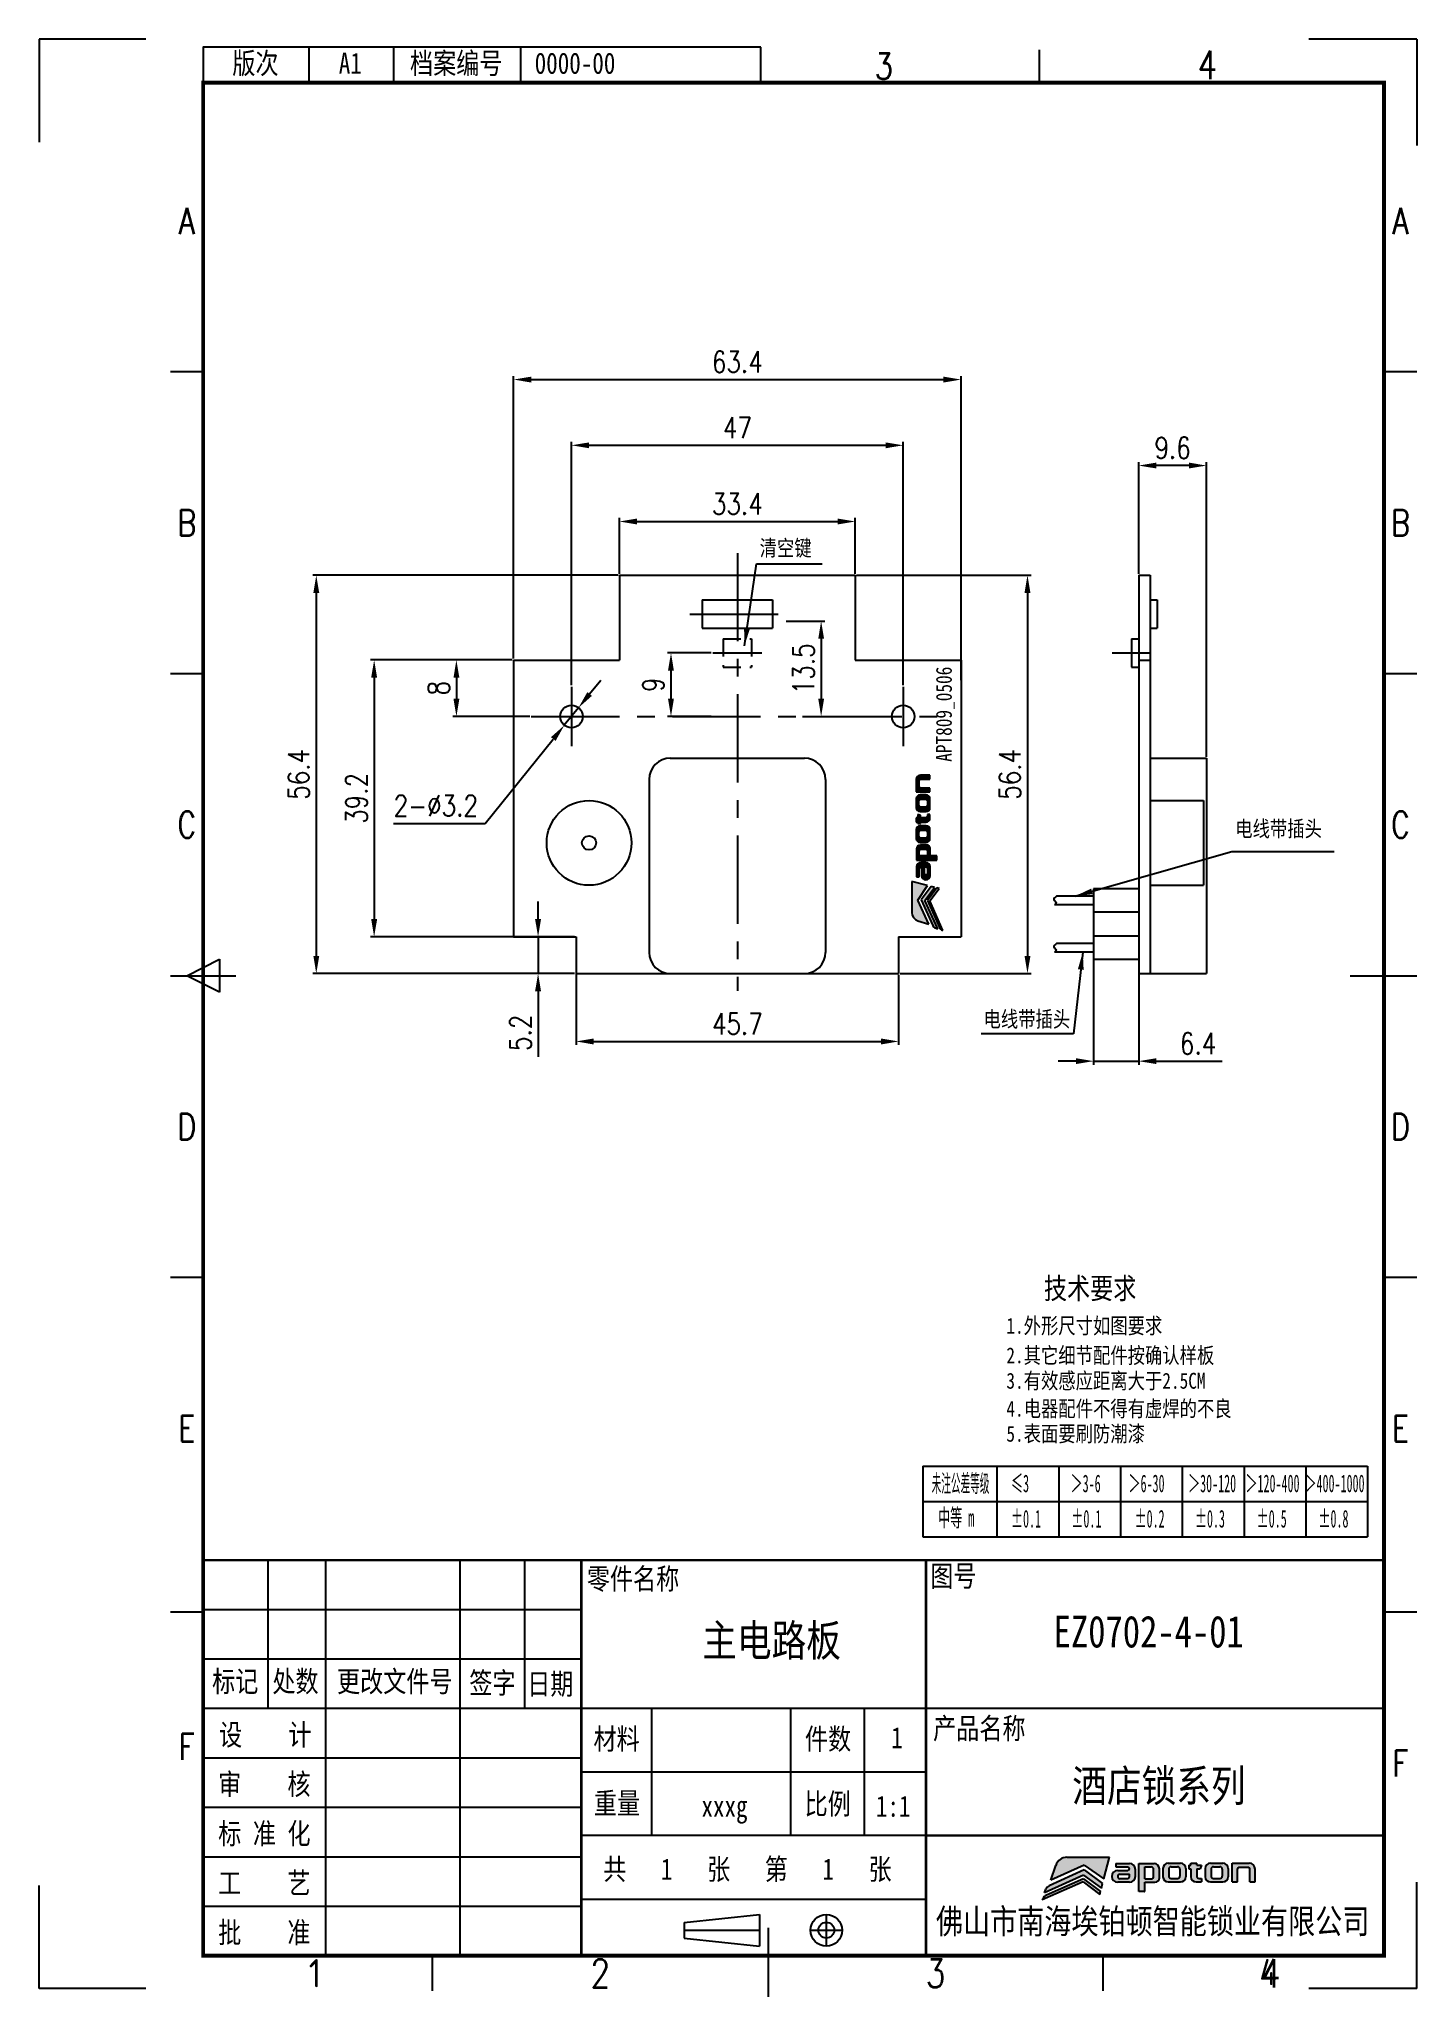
# Model space of a CAD drawing. Header units: millimetres. Extents: x 237 to 432, y 8 to 285.
import ezdxf
from ezdxf.enums import TextEntityAlignment as Align

# ---------------------------------------------------------------- set-up
doc = ezdxf.new("R2010")
doc.units = ezdxf.units.MM
doc.header["$LTSCALE"] = 5
doc.linetypes.add('CENTERX2', pattern=[4, 2.5, -0.5, 0.5, -0.5])
doc.linetypes.add('HIDDENX2', pattern=[0.75, 0.5, -0.25])
for name, color, linetype in [('01', 7, 'Continuous'), ('03', 2, 'Continuous'), ('04', 7, 'Continuous'), ('04TK', 7, 'Continuous'), ('05', 4, 'Continuous'), ('05DT', 4, 'Continuous'), ('08', 1, 'CENTERX2'), ('09', 3, 'HIDDENX2'), ('10', 7, 'Continuous')]:
    doc.layers.add(name, color=color, linetype=linetype)
doc.layers.add('02', color=5, linetype='Continuous', plot=False)
doc.styles.add('ISO', font='isocp.shx', dxfattribs={"bigfont": 'bigfont.shx'})
doc.styles.get("Standard").update_dxf_attribs({"font": 'txt.shx', "width": 0.8})
doc.styles.add('工程', font='SIMFANG.TTF', dxfattribs={"width": 0.8})
doc.dimstyles.new('AA411L', dxfattribs={"dimtxt": 3, "dimasz": 2.5, "dimexe": 0.5, "dimexo": 0.2, "dimgap": 1, "dimtad": 1, "dimzin": 9, "dimdsep": 46, "dimtxsty": 'Standard', "dimcen": 0, "dimclrd": 256, "dimclre": 256, "dimclrt": 2, "dimadec": 1, "dimazin": 2, "dimtm": 1e-09, "dimtfac": 0.67, "dimtmove": 0, "dimatfit": 3, "dimfxl": 0, "dimtolj": 1, "dimlwd": -1, "dimlwe": -1, "dimarcsym": 0})
doc.dimstyles.new('AA411L$3', dxfattribs={"dimtxt": 3, "dimasz": 2.5, "dimexe": 0.5, "dimexo": 0.2, "dimgap": 1, "dimtad": 1, "dimtoh": 1, "dimzin": 9, "dimdsep": 46, "dimtxsty": 'Standard', "dimcen": 0, "dimclrd": 256, "dimclre": 256, "dimclrt": 2, "dimadec": 1, "dimazin": 2, "dimtm": 1e-09, "dimtfac": 0.67, "dimtmove": 0, "dimatfit": 3, "dimfxl": 0, "dimtolj": 1, "dimlwd": -1, "dimlwe": -1, "dimarcsym": 0})
doc.dimstyles.new('AA411L$7', dxfattribs={"dimtxt": 3, "dimasz": 2.5, "dimexe": 0.5, "dimexo": 0.2, "dimgap": 1, "dimtad": 1, "dimzin": 9, "dimdsep": 46, "dimtxsty": 'Standard', "dimcen": 0, "dimclrd": 256, "dimclre": 256, "dimclrt": 2, "dimadec": 1, "dimazin": 2, "dimtm": 1e-09, "dimtfac": 0.67, "dimtmove": 0, "dimatfit": 3, "dimfxl": 0, "dimtolj": 1, "dimlwd": -1, "dimlwe": -1, "dimarcsym": 0})

# ---------------------------------------------------------------- blocks, each defined once
blk = doc.blocks.new('未注公差H-中等m')
at = {"color": 4}
for p, q in [((-260.76, -94.29), (-260.76, -104.29)), ((-250.26, -94.29), (-250.26, -104.29)), ((-241.51, -94.29), (-241.51, -104.29)), ((-232.76, -94.29), (-232.76, -104.29)), ((-224.01, -94.29), (-224.01, -104.29)), ((-215.26, -94.29), (-215.26, -104.29)), ((-206.51, -94.29), (-206.51, -104.29)), ((-197.76, -94.29), (-197.76, -104.29))]:
    blk.add_line(p, q, dxfattribs=at)
for points in [[(-260.76, -94.29), (-197.76, -94.29)], [(-260.76, -99.29), (-197.76, -99.29)], [(-260.76, -104.29), (-197.76, -104.29)]]:
    blk.add_lwpolyline(points, dxfattribs=at)
at = {"color": 2, "style": '工程'}
for s, width, p in [('未注公差等级', 0.4, (-259.52, -97.96)), ('≤3', 0.5, (-248.27, -97.96)), ('＞3-6', 0.5, (-239.83, -97.96)), ('＞6-30', 0.5, (-231.63, -97.96)), ('＞30-120', 0.5, (-223.19, -97.96)), ('＞120-400', 0.5, (-215.06, -97.96)), ('＞400-1000', 0.5, (-206.7, -97.96)), ('中等 m', 0.5, (-258.6, -102.82)), ('±0.1', 0.5, (-248.27, -102.96)), ('±0.1', 0.5, (-239.72, -102.96)), ('±0.2', 0.5, (-230.77, -102.96)), ('±0.3', 0.5, (-222.22, -102.96)), ('±0.5', 0.5, (-213.47, -102.96)), ('±0.8', 0.5, (-204.72, -102.96))]:
    blk.add_text(s, height=2.5, dxfattribs=dict(at, width=width)).set_placement(p)
blk = doc.blocks.new('*D22')
at = {"layer": '05'}
for p, q in [((304.11, 197.26), (304.11, 237.27)), ((306.61, 236.77), (365.01, 236.77)), ((367.51, 194.2), (367.51, 237.27))]:
    blk.add_line(p, q, dxfattribs=at)
for points in [[(306.61, 237.18), (306.61, 236.35), (304.11, 236.77)], [(365.01, 237.18), (365.01, 236.35), (367.51, 236.77)]]:
    blk.add_solid(points, dxfattribs=at)
at = {"layer": 'Defpoints', "color": 0}
for p in [(367.51, 236.77), (304.11, 197.06), (367.51, 194)]:
    blk.add_point(p, dxfattribs=at)
at = {"layer": '05', "color": 2, "insert": (335.81, 239.27), "char_height": 3, "attachment_point": 5}
blk.add_mtext('\\A1;63.4', dxfattribs=at)
blk = doc.blocks.new('*D23')
at = {"layer": '05'}
for p, q in [((303.91, 197.06), (283.86, 197.06)), ((284.36, 194.56), (284.36, 160.36)), ((308.33, 157.86), (283.86, 157.86))]:
    blk.add_line(p, q, dxfattribs=at)
for points in [[(283.94, 194.56), (284.78, 194.56), (284.36, 197.06)], [(283.94, 160.36), (284.78, 160.36), (284.36, 157.86)]]:
    blk.add_solid(points, dxfattribs=at)
at = {"layer": 'Defpoints', "color": 0}
for p in [(304.11, 197.06), (284.36, 157.86), (308.53, 157.86)]:
    blk.add_point(p, dxfattribs=at)
at = {"layer": '05', "color": 2, "insert": (281.86, 177.46), "char_height": 3, "attachment_point": 5, "rotation": 90}
blk.add_mtext('\\A1;39.2', dxfattribs=at)
blk = doc.blocks.new('*D24')
at = {"layer": '05'}
for p, q in [((312.96, 155.06), (312.96, 142.54)), ((358.66, 152.46), (358.66, 142.54)), ((315.46, 143.04), (356.16, 143.04))]:
    blk.add_line(p, q, dxfattribs=at)
for points in [[(315.46, 143.46), (315.46, 142.62), (312.96, 143.04)], [(356.16, 143.46), (356.16, 142.62), (358.66, 143.04)]]:
    blk.add_solid(points, dxfattribs=at)
at = {"layer": 'Defpoints', "color": 0}
for p in [(312.96, 155.26), (358.66, 152.66), (358.66, 143.04)]:
    blk.add_point(p, dxfattribs=at)
at = {"layer": '05', "color": 2, "insert": (335.81, 145.54), "char_height": 3, "attachment_point": 5}
blk.add_mtext('\\A1;45.7', dxfattribs=at)
blk = doc.blocks.new('*D25')
at = {"layer": '05'}
for p, q in [((392.67, 209.26), (392.67, 225.09)), ((399.77, 224.59), (395.17, 224.59)), ((402.27, 183.36), (402.27, 225.09))]:
    blk.add_line(p, q, dxfattribs=at)
for points in [[(395.17, 225.01), (395.17, 224.18), (392.67, 224.59)], [(399.77, 225.01), (399.77, 224.18), (402.27, 224.59)]]:
    blk.add_solid(points, dxfattribs=at)
at = {"layer": 'Defpoints', "color": 0}
for p in [(392.67, 224.59), (392.67, 209.06), (402.27, 183.16)]:
    blk.add_point(p, dxfattribs=at)
at = {"layer": '05', "color": 2, "insert": (397.47, 227.09), "char_height": 3, "attachment_point": 5}
blk.add_mtext('\\A1;9.6', dxfattribs=at)
blk = doc.blocks.new('*D26')
at = {"layer": '05'}
for p, q in [((392.67, 183.16), (392.67, 139.75)), ((386.27, 162.81), (386.27, 139.75)), ((383.77, 140.25), (381.27, 140.25)), ((386.27, 140.25), (392.67, 140.25)), ((395.17, 140.25), (404.47, 140.25))]:
    blk.add_line(p, q, dxfattribs=at)
for points in [[(383.77, 140.67), (383.77, 139.84), (386.27, 140.25)], [(395.17, 140.67), (395.17, 139.84), (392.67, 140.25)]]:
    blk.add_solid(points, dxfattribs=at)
at = {"layer": 'Defpoints', "color": 0}
for p in [(392.67, 183.36), (386.27, 163.01), (386.27, 140.25)]:
    blk.add_point(p, dxfattribs=at)
at = {"layer": '05', "color": 2, "insert": (401.07, 142.75), "char_height": 3, "attachment_point": 5}
blk.add_mtext('\\A1;6.4', dxfattribs=at)
blk = doc.blocks.new('*D27')
at = {"layer": '05'}
for p, q in [((307.58, 160.36), (307.58, 162.86)), ((312.76, 157.86), (307.08, 157.86)), ((307.58, 157.86), (307.58, 152.66)), ((312.76, 152.66), (307.08, 152.66)), ((307.58, 150.16), (307.58, 140.86))]:
    blk.add_line(p, q, dxfattribs=at)
for points in [[(307.16, 160.36), (308, 160.36), (307.58, 157.86)], [(307.16, 150.16), (308, 150.16), (307.58, 152.66)]]:
    blk.add_solid(points, dxfattribs=at)
at = {"layer": 'Defpoints', "color": 0}
for p in [(312.96, 157.86), (307.58, 152.66), (312.96, 152.66)]:
    blk.add_point(p, dxfattribs=at)
at = {"layer": '05', "color": 2, "insert": (305.08, 144.26), "char_height": 3, "attachment_point": 5, "rotation": 90}
blk.add_mtext('\\A1;5.2', dxfattribs=at)
blk = doc.blocks.new('*D28')
at = {"layer": '05'}
for p, q in [((319.11, 209.26), (319.11, 217.17)), ((321.61, 216.67), (350.01, 216.67)), ((352.51, 209.26), (352.51, 217.17))]:
    blk.add_line(p, q, dxfattribs=at)
for points in [[(321.61, 217.09), (321.61, 216.25), (319.11, 216.67)], [(350.01, 217.09), (350.01, 216.25), (352.51, 216.67)]]:
    blk.add_solid(points, dxfattribs=at)
at = {"layer": 'Defpoints', "color": 0}
for p in [(352.51, 216.67), (319.11, 209.06), (352.51, 209.06)]:
    blk.add_point(p, dxfattribs=at)
at = {"layer": '05', "color": 2, "insert": (335.81, 219.17), "char_height": 3, "attachment_point": 5}
blk.add_mtext('\\A1;33.4', dxfattribs=at)
blk = doc.blocks.new('*D29')
at = {"layer": '05'}
for p, q in [((312.31, 193.48), (312.31, 227.96)), ((314.81, 227.46), (356.81, 227.46)), ((359.31, 193.48), (359.31, 227.96))]:
    blk.add_line(p, q, dxfattribs=at)
for points in [[(314.81, 227.87), (314.81, 227.04), (312.31, 227.46)], [(356.81, 227.87), (356.81, 227.04), (359.31, 227.46)]]:
    blk.add_solid(points, dxfattribs=at)
at = {"layer": 'Defpoints', "color": 0}
for p in [(359.31, 227.46), (312.31, 193.28), (359.31, 193.28)]:
    blk.add_point(p, dxfattribs=at)
at = {"layer": '05', "color": 2, "insert": (335.81, 229.96), "char_height": 3, "attachment_point": 5}
blk.add_mtext('\\A1;47', dxfattribs=at)
blk = doc.blocks.new('*D30')
at = {"layer": '05'}
for p, q in [((342.73, 202.56), (348.18, 202.56)), ((347.68, 200.06), (347.68, 191.56)), ((345.04, 189.06), (348.18, 189.06))]:
    blk.add_line(p, q, dxfattribs=at)
for points in [[(347.27, 200.06), (348.1, 200.06), (347.68, 202.56)], [(347.27, 191.56), (348.1, 191.56), (347.68, 189.06)]]:
    blk.add_solid(points, dxfattribs=at)
at = {"layer": 'Defpoints', "color": 0}
for p in [(342.53, 202.56), (344.84, 189.06), (347.68, 189.06)]:
    blk.add_point(p, dxfattribs=at)
at = {"layer": '05', "color": 2, "insert": (345.18, 195.81), "char_height": 3, "attachment_point": 5, "rotation": 90}
blk.add_mtext('\\A1;13.5', dxfattribs=at)
blk = doc.blocks.new('*D31')
at = {"layer": '05'}
for p, q in [((314.88, 192.25), (316.45, 194.19)), ((313.31, 190.3), (311.3, 187.81)), ((300.1, 173.92), (309.73, 185.86)), ((287.1, 173.92), (300.1, 173.92))]:
    blk.add_line(p, q, dxfattribs=at)
for points in [[(314.56, 192.51), (315.21, 191.98), (313.31, 190.3)], [(309.41, 186.13), (310.06, 185.6), (311.3, 187.81)]]:
    blk.add_solid(points, dxfattribs=at)
at = {"layer": 'Defpoints', "color": 0}
for p in [(313.31, 190.3), (311.3, 187.81)]:
    blk.add_point(p, dxfattribs=at)
at = {"layer": '05', "color": 2, "insert": (293.1, 176.42), "char_height": 3, "attachment_point": 5}
blk.add_mtext('\\A1;2-%%C3.2', dxfattribs=at)
blk = doc.blocks.new('*D32')
at = {"layer": '05'}
for p, q in [((303.91, 197.06), (295.51, 197.06)), ((296.01, 194.56), (296.01, 191.56)), ((306.41, 189.06), (295.51, 189.06))]:
    blk.add_line(p, q, dxfattribs=at)
for points in [[(295.6, 194.56), (296.43, 194.56), (296.01, 197.06)], [(295.6, 191.56), (296.43, 191.56), (296.01, 189.06)]]:
    blk.add_solid(points, dxfattribs=at)
at = {"layer": 'Defpoints', "color": 0}
for p in [(304.11, 197.06), (296.01, 189.06), (306.61, 189.06)]:
    blk.add_point(p, dxfattribs=at)
at = {"layer": '05', "color": 2, "insert": (293.51, 193.06), "char_height": 3, "attachment_point": 5, "rotation": 90}
blk.add_mtext('\\A1;8', dxfattribs=at)
blk = doc.blocks.new('*D33')
at = {"layer": '05'}
for p, q in [((332.12, 198.06), (325.91, 198.06)), ((326.41, 195.56), (326.41, 191.56)), ((332.12, 189.06), (325.91, 189.06))]:
    blk.add_line(p, q, dxfattribs=at)
for points in [[(325.99, 195.56), (326.82, 195.56), (326.41, 198.06)], [(325.99, 191.56), (326.82, 191.56), (326.41, 189.06)]]:
    blk.add_solid(points, dxfattribs=at)
at = {"layer": 'Defpoints', "color": 0}
for p in [(332.32, 198.06), (326.41, 189.06), (332.32, 189.06)]:
    blk.add_point(p, dxfattribs=at)
at = {"layer": '05', "color": 2, "insert": (323.91, 193.56), "char_height": 3, "attachment_point": 5, "rotation": 90}
blk.add_mtext('\\A1;9', dxfattribs=at)
blk = doc.blocks.new('*D34')
at = {"layer": '05'}
for p, q in [((352.71, 209.06), (377.41, 209.06)), ((376.91, 206.56), (376.91, 155.16)), ((358.86, 152.66), (377.41, 152.66))]:
    blk.add_line(p, q, dxfattribs=at)
for points in [[(376.49, 206.56), (377.33, 206.56), (376.91, 209.06)], [(376.49, 155.16), (377.33, 155.16), (376.91, 152.66)]]:
    blk.add_solid(points, dxfattribs=at)
at = {"layer": 'Defpoints', "color": 0}
for p in [(352.51, 209.06), (358.66, 152.66), (376.91, 152.66)]:
    blk.add_point(p, dxfattribs=at)
at = {"layer": '05', "color": 2, "insert": (374.41, 180.86), "char_height": 3, "attachment_point": 5, "rotation": 90}
blk.add_mtext('\\A1;56.4', dxfattribs=at)
blk = doc.blocks.new('*D35')
at = {"layer": '05'}
for p, q in [((318.91, 209.06), (275.66, 209.06)), ((276.16, 206.56), (276.16, 155.16)), ((312.56, 152.66), (275.66, 152.66))]:
    blk.add_line(p, q, dxfattribs=at)
for points in [[(275.75, 206.56), (276.58, 206.56), (276.16, 209.06)], [(275.75, 155.16), (276.58, 155.16), (276.16, 152.66)]]:
    blk.add_solid(points, dxfattribs=at)
at = {"layer": 'Defpoints', "color": 0}
for p in [(319.11, 209.06), (276.16, 152.66), (312.76, 152.66)]:
    blk.add_point(p, dxfattribs=at)
at = {"layer": '05', "color": 2, "insert": (273.66, 180.86), "char_height": 3, "attachment_point": 5, "rotation": 90}
blk.add_mtext('\\A1;56.4', dxfattribs=at)

msp = doc.modelspace()

# ---------------------------------------------------------------- hatches: boundary and pattern name
at = {"layer": '03'}
h = msp.add_hatch(color=256, dxfattribs=at)
h.paths.add_polyline_path([(388.54, 27.529), (382.504, 27.529, 0.3258103), (380.921, 26.375), (380.239, 24.255), (384.93, 26.386), (387.744, 24.486)])
h.paths.add_polyline_path([(384.941, 25.716), (379.964, 23.455, 0.198715), (379.53, 22.991), (379.34, 22.487), (384.866, 24.997), (387.379, 23.145), (387.535, 23.805)])
h.paths.add_polyline_path([(384.856, 24.477), (379.604, 22.172, 0.1884638), (379.069, 21.637), (379.009, 21.501), (384.793, 24.038), (387.17, 22.263), (387.268, 22.676)])
h.paths.add_polyline_path([(392.189, 25.808, 0.4142136), (391.357, 26.64), (389.437, 26.64), (389.437, 26.141), (391.108, 26.141, -1), (391.108, 25.642), (389.694, 25.642, 1), (389.694, 23.979), (391.357, 23.979, 0.4142136), (392.189, 24.81)])
h.paths.add_polyline_path([(391.357, 25.102), (391.357, 24.727, -0.4142136), (391.108, 24.478), (390.006, 24.478, -1), (390.006, 25.102)], flags=16)
h.paths.add_polyline_path([(395.598, 25.891, 0.4142136), (394.85, 26.64), (392.688, 26.64), (392.688, 22.69), (393.485, 22.69), (393.519, 22.69), (393.519, 23.979), (394.974, 23.979, 0.4142136), (395.598, 24.603)])
h.paths.add_polyline_path([(393.519, 26.141), (394.434, 26.141, -0.4142136), (394.767, 25.808), (394.767, 24.686, -0.4142136), (394.559, 24.478), (393.519, 24.478)], flags=16)
h.paths.add_polyline_path([(399.34, 24.769), (399.34, 25.933, 0.4142136), (398.592, 26.681), (396.845, 26.681, 0.4142136), (396.097, 25.933), (396.097, 24.769, 0.4142136), (396.845, 24.021), (398.592, 24.021, 0.4142136)])
h.paths.add_polyline_path([(396.929, 24.852), (396.929, 25.85, -0.4142136), (397.261, 26.182), (398.176, 26.182, -0.4142136), (398.508, 25.85), (398.508, 24.852, -0.4142136), (398.176, 24.519), (397.261, 24.519, -0.4142136)], flags=16)
h.paths.add_polyline_path([(400.878, 25.891), (401.377, 25.891), (401.543, 26.39), (400.878, 26.39), (400.878, 26.681), (400.047, 26.681), (400.047, 26.39), (399.756, 26.39), (399.756, 25.891), (400.047, 25.891), (400.047, 24.769, 0.4142136), (400.795, 24.021), (401.543, 24.021), (401.543, 24.519), (401.211, 24.519, -0.4142136), (400.878, 24.852)])
h.paths.add_polyline_path([(405.327, 25.933, 0.4142136), (404.579, 26.681), (402.832, 26.681, 0.4142136), (402.084, 25.933), (402.084, 24.769, 0.4142136), (402.832, 24.021), (404.579, 24.021, 0.4142136), (405.327, 24.769)])
h.paths.add_polyline_path([(402.915, 25.85, -0.4142136), (403.248, 26.182), (404.163, 26.182, -0.4142136), (404.495, 25.85), (404.495, 24.852, -0.4142136), (404.163, 24.519), (403.248, 24.519, -0.4142136), (402.915, 24.852)], flags=16)
h.paths.add_polyline_path([(406.865, 26.099), (408.196, 26.099, -0.4142136), (408.404, 25.891), (408.404, 24.021), (409.152, 24.021), (409.152, 25.85, 0.4142136), (408.32, 26.681), (405.909, 26.681), (405.909, 24.021), (406.657, 24.021), (406.657, 25.891, -0.4142136)])
at = {"layer": '05'}
h = msp.add_hatch(color=256, dxfattribs=at)
h.paths.add_polyline_path([(361.155, 180.141), (361.155, 178.381), (362.736, 178.381), (362.736, 178.927), (361.732, 178.927, -0.4142136), (361.58, 179.079), (361.58, 180.05, -0.4142136), (361.732, 180.202), (362.736, 180.202), (362.736, 180.748), (361.762, 180.748, 0.4142136)])
h.paths.add_polyline_path([(362.736, 178.927), (362.736, 178.381), (363.097, 178.381), (363.097, 178.927)])
h.paths.add_polyline_path([(362.736, 180.748), (362.736, 180.202), (363.097, 180.202), (363.097, 180.748)])
h = msp.add_hatch(color=256, dxfattribs=at)
h.paths.add_polyline_path([(361.701, 177.956, 0.4142136), (361.155, 177.41), (361.155, 176.136, 0.4141444), (361.701, 175.589), (362.551, 175.589, 0.4140752), (363.097, 176.135), (363.097, 177.41, 0.4141444), (362.551, 177.956)])
h.paths.add_polyline_path([(361.762, 177.349), (362.49, 177.349, -0.4142136), (362.733, 177.107), (362.733, 176.439, -0.4142136), (362.49, 176.196), (361.762, 176.196, -0.4142136), (361.519, 176.439), (361.519, 177.107, -0.4142136)], flags=16)
h = msp.add_hatch(color=256, dxfattribs=at)
h.paths.add_polyline_path([(361.367, 175.195), (361.367, 174.709), (361.155, 174.709), (361.155, 174.102), (361.367, 174.102), (361.367, 173.89), (361.732, 173.89), (361.732, 174.102), (362.551, 174.102, 0.086716), (362.736, 174.135), (362.736, 175.195), (362.733, 175.195), (362.733, 174.952, -0.4142136), (362.49, 174.709), (361.732, 174.709), (361.732, 175.074)])
h.paths.add_polyline_path([(362.736, 175.195), (362.736, 174.135, 0.3160771), (363.097, 174.649), (363.097, 175.195)])
h = msp.add_hatch(color=256, dxfattribs=at)
h.paths.add_polyline_path([(361.155, 173.04), (361.155, 171.766, 0.4141444), (361.701, 171.22), (362.551, 171.22, 0.0866565), (362.736, 171.252), (362.736, 173.554, 0.0866565), (362.551, 173.587), (361.701, 173.587, 0.4141444)])
h.paths.add_polyline_path([(361.762, 172.98), (362.49, 172.98, -0.4142136), (362.733, 172.737), (362.733, 172.069, -0.4142136), (362.49, 171.827), (361.762, 171.827, -0.4142136), (361.519, 172.069), (361.519, 172.737, -0.4142136)], flags=16)
h.paths.add_polyline_path([(363.097, 173.041, 0.3160771), (362.736, 173.554), (362.736, 171.252, 0.3160771), (363.097, 171.766)])
h = msp.add_hatch(color=256, dxfattribs=at)
h.paths.add_polyline_path([(361.549, 169.338), (361.549, 169.748), (361.185, 169.748), (361.185, 168.731), (362.736, 168.731), (362.736, 169.338)])
h.paths.add_polyline_path([(362.612, 170.249, -0.2455036), (362.736, 170.184), (362.736, 170.85, 0.0344717), (362.672, 170.856), (361.731, 170.856, 0.4140752), (361.185, 170.31), (361.185, 169.748), (361.549, 169.748), (361.549, 170.006, -0.4142136), (361.792, 170.249)])
h.paths.add_polyline_path([(363.127, 170.4, 0.3618078), (362.736, 170.85), (362.736, 169.748), (363.127, 169.748)])
h.paths.add_polyline_path([(362.763, 169.748), (362.763, 169.338), (362.736, 169.338), (362.736, 168.731), (364.068, 168.731), (364.068, 169.338), (363.127, 169.338), (363.127, 169.748)])
h = msp.add_hatch(color=256, dxfattribs=at)
h.paths.add_polyline_path([(361.914, 167.578), (361.914, 166.547, 0.9999978), (363.127, 166.547), (363.127, 167.76, 0.3957409), (362.521, 168.367), (361.792, 168.367, 0.4142136), (361.185, 167.76), (361.185, 166.359), (361.549, 166.359), (361.549, 167.578, -1.0002045)])
h.paths.add_polyline_path([(362.308, 167.76), (362.581, 167.76, -0.4142136), (362.763, 167.578), (362.763, 166.774, -0.9999965), (362.308, 166.774)], flags=16)
h = msp.add_hatch(color=256, dxfattribs=at)
h.paths.add_polyline_path([(362.757, 165.123), (360.536, 165.704), (360.536, 161.299, 0.3257676), (361.378, 160.143), (362.926, 159.646), (361.371, 163.069)])
h.paths.add_polyline_path([(361.859, 163.077), (363.51, 159.445, 0.198715), (363.848, 159.128), (364.216, 158.989), (362.384, 163.022), (363.736, 164.857), (363.255, 164.97)])
h.paths.add_polyline_path([(364.446, 159.182), (362.764, 163.015), (364.079, 164.776), (364.38, 164.704), (363.084, 162.969), (364.936, 158.748), (364.837, 158.792, -0.1884638)])

# ---------------------------------------------------------------- linework, layer by layer
for p, q in [((328.29, 18.301), (338.964, 19.421)), ((338.964, 19.421), (338.964, 14.941)), ((328.29, 18.301), (328.29, 16.061)), ((328.29, 16.061), (338.964, 14.941))]:
    msp.add_line(p, q)
for centre, radius in [((348.415, 17.171), 2.24), ((348.415, 17.189), 1.11)]:
    msp.add_circle(centre, radius)
at = {"layer": '01'}
for p, q in [((330.808, 205.556), (330.808, 201.556)), ((330.808, 205.556), (340.808, 205.556)), ((340.808, 205.556), (340.808, 201.556)), ((330.808, 201.556), (340.808, 201.556))]:
    msp.add_line(p, q, dxfattribs=at)
at = {"layer": '02'}
for points in [[(252.034, 284.973), (236.902, 284.973)], [(236.902, 284.973), (236.902, 270.388)], [(432.069, 284.973), (416.787, 284.973)], [(432.069, 284.973), (431.191, 284.973)], [(432.069, 284.973), (432.069, 269.924)], [(236.902, 8.951), (236.902, 23.536)], [(432.069, 8.951), (432.069, 24)], [(252.034, 8.951), (236.902, 8.951)], [(432.069, 8.951), (416.787, 8.951)], [(432.069, 8.951), (431.191, 8.951)]]:
    msp.add_lwpolyline(points, dxfattribs=at)
at = {"layer": '03'}
for p, q in [((384.866, 24.997), (379.34, 22.487)), ((384.941, 25.716), (379.964, 23.455)), ((384.93, 26.386), (380.239, 24.255)), ((380.239, 24.255), (380.921, 26.375)), ((382.504, 27.529), (388.54, 27.529)), ((384.866, 24.997), (387.379, 23.145)), ((384.93, 26.386), (387.744, 24.486)), ((384.941, 25.716), (387.535, 23.805)), ((387.744, 24.486), (388.54, 27.529)), ((389.437, 26.64), (389.437, 26.141)), ((389.437, 26.64), (391.336, 26.64)), ((389.437, 26.64), (391.357, 26.64)), ((389.437, 26.141), (391.108, 26.141)), ((389.694, 25.642), (391.108, 25.642)), ((390.006, 25.102), (391.357, 25.102)), ((391.357, 24.727), (391.357, 25.102)), ((392.189, 24.81), (392.189, 25.808)), ((392.688, 22.69), (392.688, 26.64)), ((392.688, 26.64), (394.85, 26.64)), ((393.519, 24.478), (393.519, 26.141)), ((393.519, 26.141), (394.434, 26.141)), ((394.767, 24.686), (394.767, 25.808)), ((395.598, 24.561), (395.598, 25.891)), ((396.097, 25.933), (396.097, 24.769)), ((396.845, 26.681), (398.592, 26.681)), ((396.929, 25.85), (396.929, 24.852)), ((397.261, 26.182), (398.176, 26.182)), ((398.508, 25.85), (398.508, 24.852)), ((399.34, 25.933), (399.34, 24.769)), ((399.756, 26.39), (399.756, 25.891)), ((399.756, 26.39), (400.047, 26.39)), ((399.756, 25.891), (400.047, 25.891)), ((400.047, 26.681), (400.878, 26.681)), ((400.047, 26.39), (400.047, 26.681)), ((400.047, 25.891), (400.047, 24.769)), ((400.878, 26.39), (400.878, 26.681)), ((400.878, 26.39), (401.543, 26.39)), ((400.878, 25.891), (401.377, 25.891)), ((400.878, 25.891), (400.878, 24.852)), ((401.543, 26.39), (401.377, 25.891)), ((402.084, 25.933), (402.084, 24.769)), ((402.832, 26.681), (404.579, 26.681)), ((402.915, 25.85), (402.915, 24.852)), ((403.248, 26.182), (404.163, 26.182)), ((404.495, 25.85), (404.495, 24.852)), ((405.327, 25.933), (405.327, 24.769)), ((405.909, 24.021), (405.909, 26.681)), ((405.909, 26.681), (408.32, 26.681)), ((406.657, 24.021), (406.657, 25.891)), ((406.865, 26.099), (408.196, 26.099)), ((408.404, 24.021), (408.404, 25.891)), ((409.152, 24.021), (409.152, 25.85)), ((384.793, 24.038), (379.009, 21.501)), ((379.34, 22.487), (379.53, 22.991)), ((384.856, 24.477), (379.604, 22.172)), ((384.793, 24.038), (387.17, 22.263)), ((384.856, 24.477), (387.254, 22.686)), ((387.17, 22.263), (387.274, 22.704)), ((387.379, 23.145), (387.535, 23.805)), ((391.357, 23.979), (389.694, 23.979)), ((391.108, 24.478), (390.006, 24.478)), ((393.485, 22.69), (392.688, 22.69)), ((393.485, 22.69), (393.519, 22.69)), ((393.519, 24.478), (394.559, 24.478)), ((393.519, 22.69), (393.519, 23.979)), ((393.519, 23.979), (394.974, 23.979)), ((396.845, 24.021), (398.592, 24.021)), ((397.261, 24.519), (398.176, 24.519)), ((400.795, 24.021), (401.543, 24.021)), ((401.211, 24.519), (401.543, 24.519)), ((401.543, 24.519), (401.543, 24.021)), ((402.832, 24.021), (404.579, 24.021)), ((403.248, 24.519), (404.163, 24.519)), ((405.909, 24.021), (406.657, 24.021)), ((408.404, 24.021), (409.152, 24.021)), ((379.009, 21.501), (379.069, 21.637))]:
    msp.add_line(p, q, dxfattribs=at)
for centre, radius, start, end in [((382.504, 25.866), 1.663, 90, 162.18456), ((389.694, 24.81), 0.832, 90, 270), ((390.006, 24.79), 0.312, 90, 270), ((391.108, 25.891), 0.249, 270, 90), ((391.357, 25.808), 0.832, 0, 90), ((394.434, 25.808), 0.333, 0, 90), ((394.85, 25.891), 0.748, 0, 90), ((396.845, 25.933), 0.748, 90, 180), ((397.261, 25.85), 0.333, 90, 180), ((398.176, 25.85), 0.333, 0, 90), ((398.592, 25.933), 0.748, 0, 90), ((402.832, 25.933), 0.748, 90, 180), ((403.248, 25.85), 0.333, 90, 180), ((404.163, 25.85), 0.333, 0, 90), ((404.579, 25.933), 0.748, 0, 90), ((406.865, 25.891), 0.208, 90, 180), ((408.196, 25.891), 0.208, 0, 90), ((408.32, 25.85), 0.832, 0, 90), ((380.308, 22.698), 0.832, 114.43277, 159.38927), ((391.108, 24.727), 0.249, 270, 0), ((391.357, 24.81), 0.832, 270, 0), ((394.559, 24.686), 0.208, 270, 0), ((394.974, 24.603), 0.624, 270, 0), ((396.845, 24.769), 0.748, 180, 270), ((397.261, 24.852), 0.333, 180, 270), ((398.176, 24.852), 0.333, 270, 360), ((398.592, 24.769), 0.748, 270, 0), ((400.795, 24.769), 0.748, 180, 270), ((401.211, 24.852), 0.333, 180, 270), ((402.832, 24.769), 0.748, 180, 270), ((403.248, 24.852), 0.333, 180, 270), ((404.163, 24.852), 0.333, 270, 360), ((404.579, 24.769), 0.748, 270, 0), ((380.021, 21.221), 1.039, 113.68855, 156.38053)]:
    msp.add_arc(centre, radius, start, end, dxfattribs=at)
for points in [[(381.016, 163.606), (380.628, 163.139), (380.962, 162.644), (380.743, 162.406)], [(381.016, 156.906), (380.628, 156.439), (380.962, 155.944), (380.743, 155.706)]]:
    msp.add_spline(points, degree=3, dxfattribs=at)
at = {"layer": '04', "const_width": 0.558}
msp.add_lwpolyline([(260.136, 13.597), (427.422, 13.597), (427.422, 278.826), (260.136, 278.826)], close=True, dxfattribs=at)
at = {"layer": '04TK'}
for points, const_width in [([(260.336, 69.597), (427.422, 69.597)], 0.3), ([(313.699, 13.597), (313.699, 69.597)], 0.4), ([(362.53, 13.597), (362.53, 69.597)], 0.4), ([(260.136, 48.597), (427.422, 48.597)], 0.3), ([(362.53, 30.597), (427.422, 30.597)], 0.3)]:
    msp.add_lwpolyline(points, dxfattribs=dict(at, const_width=const_width))
at = {"layer": '04TK', "color": 1}
for points in [[(348.415, 19.411), (348.415, 14.931)], [(328.29, 17.199), (338.964, 17.199)], [(346.175, 17.189), (350.655, 17.189)]]:
    msp.add_lwpolyline(points, dxfattribs=at)
at = {"layer": '05', "color": 7, "linetype": 'Continuous'}
for p, q in [((361.732, 180.202), (363.097, 180.202)), ((361.732, 180.202), (363.097, 180.202)), ((363.097, 180.748), (361.762, 180.748)), ((363.097, 180.748), (361.762, 180.748)), ((363.097, 180.202), (363.097, 180.748)), ((363.097, 180.202), (363.097, 180.748)), ((361.155, 180.141), (361.155, 178.381)), ((361.155, 180.141), (361.155, 178.381)), ((361.155, 178.381), (363.097, 178.381)), ((361.155, 178.381), (363.097, 178.381)), ((361.58, 179.079), (361.58, 180.05)), ((361.58, 179.079), (361.58, 180.05)), ((362.551, 177.956), (361.701, 177.956)), ((362.551, 177.956), (361.701, 177.956)), ((363.097, 178.927), (361.732, 178.927)), ((363.097, 178.927), (361.732, 178.927)), ((363.097, 178.381), (363.097, 178.927)), ((363.097, 178.381), (363.097, 178.927)), ((361.155, 177.41), (361.155, 176.136)), ((361.155, 177.41), (361.155, 176.136)), ((361.155, 174.709), (361.155, 174.102)), ((361.367, 174.709), (361.155, 174.709)), ((361.155, 174.709), (361.155, 174.102)), ((361.367, 174.709), (361.155, 174.709)), ((361.367, 175.195), (361.367, 174.709)), ((361.732, 175.074), (361.367, 175.195)), ((361.367, 175.195), (361.367, 174.709)), ((361.732, 175.074), (361.367, 175.195)), ((361.519, 176.439), (361.519, 177.107)), ((361.519, 176.439), (361.519, 177.107)), ((361.701, 175.589), (362.551, 175.589)), ((361.701, 175.589), (362.551, 175.589)), ((361.732, 174.709), (361.732, 175.074)), ((361.732, 174.709), (361.732, 175.074)), ((362.49, 174.709), (361.732, 174.709)), ((362.49, 174.709), (361.732, 174.709)), ((361.762, 177.349), (362.49, 177.349)), ((361.762, 177.349), (362.49, 177.349)), ((362.49, 176.196), (361.762, 176.196)), ((362.49, 176.196), (361.762, 176.196)), ((362.733, 177.107), (362.733, 176.439)), ((362.733, 177.107), (362.733, 176.439)), ((362.733, 175.195), (362.733, 174.952)), ((363.097, 175.195), (362.733, 175.195)), ((362.733, 175.195), (362.733, 174.952)), ((363.097, 175.195), (362.733, 175.195)), ((363.097, 176.136), (363.097, 177.41)), ((363.097, 176.136), (363.097, 177.41)), ((363.097, 174.649), (363.097, 175.195)), ((363.097, 174.649), (363.097, 175.195)), ((361.155, 174.102), (361.367, 174.102)), ((361.155, 174.102), (361.367, 174.102)), ((361.155, 173.04), (361.155, 171.766)), ((361.155, 173.04), (361.155, 171.766)), ((361.367, 174.102), (361.367, 173.89)), ((361.367, 174.102), (361.367, 173.89)), ((361.367, 173.89), (361.732, 173.89)), ((361.367, 173.89), (361.732, 173.89)), ((361.519, 172.069), (361.519, 172.737)), ((361.519, 172.069), (361.519, 172.737)), ((362.551, 173.587), (361.701, 173.587)), ((362.551, 173.587), (361.701, 173.587)), ((361.732, 173.89), (361.732, 174.102)), ((361.732, 174.102), (362.551, 174.102)), ((361.732, 173.89), (361.732, 174.102)), ((361.732, 174.102), (362.551, 174.102)), ((361.762, 172.98), (362.49, 172.98)), ((361.762, 172.98), (362.49, 172.98)), ((362.733, 172.737), (362.733, 172.069)), ((362.733, 172.737), (362.733, 172.069)), ((363.097, 171.766), (363.097, 173.04)), ((363.097, 171.766), (363.097, 173.04)), ((361.185, 170.309), (361.185, 168.731)), ((361.185, 170.309), (361.185, 168.731)), ((361.549, 169.338), (361.549, 170.006)), ((361.549, 169.338), (361.549, 170.006)), ((362.763, 169.338), (361.549, 169.338)), ((362.763, 169.338), (361.549, 169.338)), ((361.701, 171.22), (362.551, 171.22)), ((361.701, 171.22), (362.551, 171.22)), ((362.672, 170.856), (361.732, 170.856)), ((362.672, 170.856), (361.732, 170.856)), ((362.49, 171.827), (361.762, 171.827)), ((362.49, 171.827), (361.762, 171.827)), ((361.792, 170.249), (362.612, 170.249)), ((361.792, 170.249), (362.612, 170.249)), ((362.763, 170.097), (362.763, 169.338)), ((362.763, 170.097), (362.763, 169.338)), ((363.127, 169.338), (363.127, 170.4)), ((363.127, 169.338), (363.127, 170.4)), ((364.068, 169.338), (363.127, 169.338)), ((364.068, 169.338), (363.127, 169.338)), ((364.068, 168.731), (364.068, 169.338)), ((364.068, 168.731), (364.068, 169.338)), ((361.185, 168.731), (364.068, 168.731)), ((361.185, 168.731), (364.068, 168.731)), ((361.185, 167.76), (361.185, 166.359)), ((361.185, 167.76), (361.185, 166.359)), ((361.185, 166.359), (361.549, 166.359)), ((361.185, 166.359), (361.549, 166.359)), ((361.549, 166.359), (361.549, 167.578)), ((361.549, 166.359), (361.549, 167.578)), ((362.521, 168.367), (361.792, 168.367)), ((362.521, 168.367), (361.792, 168.367)), ((361.914, 167.578), (361.914, 166.547)), ((361.914, 167.578), (361.914, 166.547)), ((362.308, 166.774), (362.308, 167.76)), ((362.308, 167.76), (362.581, 167.76)), ((362.308, 166.774), (362.308, 167.76)), ((362.308, 167.76), (362.581, 167.76)), ((362.763, 167.578), (362.763, 166.774)), ((362.763, 167.578), (362.763, 166.774)), ((363.127, 166.547), (363.127, 167.76)), ((363.127, 166.547), (363.127, 167.76)), ((360.536, 165.704), (360.536, 161.299)), ((362.757, 165.123), (360.536, 165.704)), ((360.536, 165.704), (360.536, 161.299)), ((362.757, 165.123), (360.536, 165.704)), ((361.371, 163.069), (362.757, 165.123)), ((361.371, 163.069), (362.757, 165.123)), ((363.255, 164.97), (361.859, 163.077)), ((363.255, 164.97), (361.859, 163.077)), ((362.384, 163.022), (363.736, 164.857)), ((362.384, 163.022), (363.736, 164.857)), ((364.079, 164.776), (362.764, 163.015)), ((364.079, 164.776), (362.764, 163.015)), ((363.084, 162.969), (364.38, 164.704)), ((363.084, 162.969), (364.38, 164.704)), ((363.736, 164.857), (363.255, 164.97)), ((363.736, 164.857), (363.255, 164.97)), ((364.38, 164.704), (364.079, 164.776)), ((364.38, 164.704), (364.079, 164.776)), ((362.926, 159.646), (361.371, 163.069)), ((362.926, 159.646), (361.371, 163.069)), ((361.859, 163.077), (363.51, 159.445)), ((361.859, 163.077), (363.51, 159.445)), ((364.216, 158.989), (362.384, 163.022)), ((364.216, 158.989), (362.384, 163.022)), ((362.764, 163.015), (364.446, 159.182)), ((362.764, 163.015), (364.446, 159.182)), ((364.936, 158.748), (363.084, 162.969)), ((364.936, 158.748), (363.084, 162.969)), ((361.379, 160.143), (362.926, 159.646)), ((361.379, 160.143), (362.926, 159.646)), ((363.848, 159.128), (364.216, 158.989)), ((363.848, 159.128), (364.216, 158.989)), ((364.837, 158.792), (364.936, 158.748)), ((364.837, 158.792), (364.936, 158.748))]:
    msp.add_line(p, q, dxfattribs=at)
at = {"layer": '05'}
for points in [[(378.631, 278.826), (378.631, 283.473)], [(260.136, 237.857), (255.489, 237.857)], [(432.069, 237.857), (427.422, 237.857)], [(260.136, 195.106), (255.489, 195.106)], [(432.069, 195.106), (427.422, 195.106)], [(257.813, 152.355), (262.46, 154.679)], [(262.46, 154.679), (262.46, 150.032)], [(255.489, 152.355), (264.783, 152.355)], [(262.46, 150.032), (257.813, 152.355)], [(422.639, 152.355), (432.069, 152.355)], [(260.136, 109.604), (255.489, 109.604)], [(432.069, 109.604), (427.422, 109.604)], [(260.136, 62.207), (255.489, 62.207)], [(432.069, 62.207), (427.422, 62.207)]]:
    msp.add_lwpolyline(points, dxfattribs=at)
at = {"layer": '05', "color": 7, "linetype": 'Continuous'}
for centre, radius, start, end in [((361.762, 180.141), 0.607, 90, 180), ((361.762, 180.141), 0.607, 90, 180), ((361.732, 180.05), 0.152, 90, 180), ((361.732, 180.05), 0.152, 90, 180), ((361.701, 177.41), 0.546, 90, 180), ((361.701, 177.41), 0.546, 90, 180), ((361.732, 179.079), 0.152, 180, 270), ((361.732, 179.079), 0.152, 180, 270), ((362.551, 177.41), 0.546, 0, 90), ((362.551, 177.41), 0.546, 0, 90), ((361.701, 176.136), 0.546, 180, 270), ((361.701, 176.136), 0.546, 180, 270), ((361.762, 177.107), 0.243, 90, 180), ((361.762, 177.107), 0.243, 90, 180), ((361.762, 176.439), 0.243, 180, 270), ((361.762, 176.439), 0.243, 180, 270), ((362.49, 177.107), 0.243, 0, 90), ((362.49, 177.107), 0.243, 0, 90), ((362.49, 176.439), 0.243, 270, 0), ((362.49, 176.439), 0.243, 270, 0), ((362.49, 174.952), 0.243, 270, 0), ((362.49, 174.952), 0.243, 270, 0), ((362.551, 176.136), 0.546, 270, 0), ((362.551, 176.136), 0.546, 270, 0), ((361.701, 173.04), 0.546, 90, 180), ((361.701, 173.04), 0.546, 90, 180), ((361.762, 172.737), 0.243, 90, 180), ((361.762, 172.737), 0.243, 90, 180), ((361.762, 172.069), 0.243, 180, 270), ((361.762, 172.069), 0.243, 180, 270), ((362.49, 172.737), 0.243, 0, 90), ((362.49, 172.737), 0.243, 0, 90), ((362.49, 172.069), 0.243, 270, 0), ((362.49, 172.069), 0.243, 270, 0), ((362.551, 174.649), 0.546, 270, 0), ((362.551, 174.649), 0.546, 270, 0), ((362.551, 173.04), 0.546, 0, 90), ((362.551, 173.04), 0.546, 0, 90), ((361.701, 171.766), 0.546, 180, 270), ((361.701, 171.766), 0.546, 180, 270), ((361.732, 170.309), 0.546, 90, 180), ((361.732, 170.309), 0.546, 90, 180), ((361.792, 170.006), 0.243, 90, 180), ((361.792, 170.006), 0.243, 90, 180), ((362.551, 171.766), 0.546, 270, 0), ((362.551, 171.766), 0.546, 270, 0), ((362.612, 170.097), 0.152, 0, 90), ((362.612, 170.097), 0.152, 0, 90), ((362.672, 170.4), 0.455, 0, 90), ((362.662, 170.39), 0.466, 1.27036, 88.72964), ((361.792, 167.76), 0.607, 90, 180), ((361.792, 167.76), 0.607, 90, 180), ((361.732, 167.578), 0.182, 0, 180), ((361.732, 167.578), 0.182, 0, 180), ((362.521, 166.547), 0.607, 180, 0), ((362.521, 166.547), 0.607, 180, 360), ((362.536, 166.774), 0.228, 180, 0), ((362.536, 166.774), 0.228, 180, 0), ((362.521, 167.76), 0.607, 0, 90), ((362.501, 167.741), 0.627, 1.81854, 88.18146), ((362.581, 167.578), 0.182, 0, 90), ((362.581, 167.578), 0.182, 0, 90), ((361.75, 161.299), 1.214, 180, 252.18456), ((361.75, 161.299), 1.214, 180, 252.18456), ((364.062, 159.696), 0.607, 204.43277, 249.38927), ((364.062, 159.696), 0.607, 204.43277, 249.38927), ((365.141, 159.487), 0.759, 203.68855, 246.38053), ((365.141, 159.487), 0.759, 203.68855, 246.38053)]:
    msp.add_arc(centre, radius, start, end, dxfattribs=at)
at = {"layer": '05DT'}
msp.add_line((362.53, 30.597), (313.699, 30.597), dxfattribs=at)
for points in [[(339.136, 283.826), (260.136, 283.826), (260.136, 278.826)], [(275.136, 278.826), (275.136, 283.826)], [(287.136, 278.826), (287.136, 283.826)], [(305.136, 278.826), (305.136, 283.826)], [(339.136, 278.826), (339.136, 283.826)], [(269.336, 48.597), (269.336, 69.597)], [(277.526, 48.597), (277.526, 69.597)], [(296.53, 13.597), (296.53, 69.597)], [(305.699, 48.597), (305.699, 69.597)], [(260.336, 62.597), (313.699, 62.597)], [(260.336, 55.597), (313.699, 55.597)], [(277.526, 13.597), (277.526, 48.597)], [(323.699, 30.597), (323.699, 48.597)], [(343.402, 30.597), (343.402, 48.597)], [(353.802, 30.597), (353.802, 48.597)], [(260.336, 41.597), (313.699, 41.597)], [(313.699, 39.597), (362.53, 39.597)], [(260.336, 34.597), (313.699, 34.597)], [(260.336, 27.597), (313.699, 27.597)], [(260.336, 20.597), (313.699, 20.597)], [(313.699, 21.597), (362.53, 21.597)], [(340.245, 7.752), (340.245, 17.54)], [(292.636, 8.597), (292.636, 13.597)], [(387.636, 8.597), (387.636, 13.597)]]:
    msp.add_lwpolyline(points, dxfattribs=at)
at = {"layer": '08'}
for p, q in [((335.808, 212.205), (335.808, 150.196)), ((329.088, 203.556), (342.528, 203.556)), ((332.32, 198.056), (339.296, 198.056)), ((388.911, 198.056), (394.42, 198.056)), ((312.308, 193.276), (312.308, 184.835)), ((359.308, 193.276), (359.308, 184.835)), ((306.612, 189.056), (365.004, 189.056))]:
    msp.add_line(p, q, dxfattribs=at)
at = {"layer": '09'}
for p, q in [((333.808, 200.056), (337.808, 200.056)), ((333.808, 200.056), (333.808, 196.056)), ((337.808, 200.056), (337.808, 196.056)), ((333.808, 196.056), (337.808, 196.056))]:
    msp.add_line(p, q, dxfattribs=at)
at = {"layer": '10'}
for p, q in [((319.108, 209.056), (319.108, 197.056)), ((319.108, 209.056), (352.508, 209.056)), ((352.508, 209.056), (352.508, 197.056)), ((392.666, 209.056), (394.266, 209.056)), ((392.666, 209.056), (392.666, 152.656)), ((394.266, 209.056), (394.266, 152.656)), ((394.266, 205.556), (395.266, 205.556)), ((395.266, 205.556), (395.266, 201.556)), ((391.666, 200.056), (392.666, 200.056)), ((391.666, 200.056), (391.666, 196.056)), ((394.266, 201.556), (395.266, 201.556)), ((304.108, 197.056), (319.108, 197.056)), ((304.108, 197.056), (304.108, 157.856)), ((352.508, 197.056), (367.508, 197.056)), ((367.508, 197.056), (367.508, 157.856)), ((392.666, 197.056), (394.266, 197.056)), ((391.666, 196.056), (392.666, 196.056)), ((326.308, 183.156), (345.308, 183.156)), ((394.266, 183.156), (402.266, 183.156)), ((402.266, 183.156), (402.266, 152.656)), ((323.308, 180.156), (323.308, 155.656)), ((348.308, 180.156), (348.308, 155.656)), ((394.266, 177.156), (401.866, 177.156)), ((401.866, 177.156), (401.866, 165.156)), ((386.266, 163.606), (381.016, 163.606)), ((392.666, 164.656), (386.266, 164.656)), ((386.266, 164.656), (386.266, 161.356)), ((394.266, 165.156), (401.866, 165.156)), ((386.266, 162.406), (380.743, 162.406)), ((392.666, 161.356), (386.266, 161.356)), ((304.108, 157.856), (312.958, 157.856)), ((312.958, 157.856), (312.958, 152.656)), ((358.658, 157.856), (358.658, 152.656)), ((358.658, 157.856), (367.508, 157.856)), ((386.266, 155.706), (380.743, 155.706)), ((386.266, 156.906), (381.016, 156.906)), ((392.666, 157.956), (386.266, 157.956)), ((386.266, 157.956), (386.266, 154.656)), ((312.958, 152.656), (358.658, 152.656)), ((392.666, 154.656), (386.266, 154.656)), ((392.666, 152.656), (402.266, 152.656)), ((394.266, 152.656), (402.266, 152.656))]:
    msp.add_line(p, q, dxfattribs=at)
for centre, radius in [((312.308, 189.056), 1.6), ((359.308, 189.056), 1.6), ((314.799, 171.156), 6), ((314.799, 171.156), 1)]:
    msp.add_circle(centre, radius, dxfattribs=at)
for centre, start, end in [((326.308, 180.156), 90, 180), ((345.308, 180.156), 0, 90), ((326.308, 155.656), 180, 270), ((345.308, 155.656), 270, 360)]:
    msp.add_arc(centre, 3, start, end, dxfattribs=at)

# ---------------------------------------------------------------- block references
msp.add_blockref('未注公差H-中等m', (622.852, 177.173), dxfattribs=at)

# ---------------------------------------------------------------- texts
at = {"layer": '03', "color": 2, "style": '工程', "width": 0.8}
for s, height, p in [('版次', 3, (264.268, 280.068)), ('A1', 3, (279.352, 280.068)), ('档案编号', 3, (289.441, 280.068)), ('0000-00', 3, (307.101, 280.068)), ('技术要求', 3, (379.242, 106.584)), ('零件名称', 3, (314.489, 65.45)), ('图号', 3, (363.135, 65.853)), ('主电路板', 4.5, (330.839, 55.969)), ('EZ0702-4-01', 4.5, (380.616, 57.228)), ('产品名称', 3, (363.538, 44.269)), ('酒店锁系列', 4.5, (383.259, 35.393)), ('佛山市南海埃铂顿智能锁业有限公司', 3.51664, (363.942, 16.694))]:
    msp.add_text(s, height=height, dxfattribs=at).set_placement(p)
at = {"layer": '03', "style": '工程', "width": 0.8}
for s, height, p in [('清空键', 2.25, (338.971, 211.799)), ('电线带插头', 2.25, (406.347, 172.04)), ('电线带插头', 2.25, (370.683, 145.084)), ('1.外形尺寸如图要求', 2.25, (373.92, 101.663)), ('2.其它细节配件按确认样板', 2.25, (373.92, 97.467)), ('3.有效感应距离大于2.5CM', 2.25, (373.92, 93.87)), ('4.电器配件不得有虚焊的不良', 2.25, (373.92, 89.916)), ('5.表面要刷防潮漆', 2.25, (373.92, 86.367)), ('标记', 3, (261.405, 50.924)), ('处数', 3, (269.943, 50.924)), ('更改文件号', 3, (279.096, 50.924)), ('签字', 3, (297.838, 50.713)), ('日期', 3, (306.038, 50.56)), ('设    计', 3, (262.4, 43.371)), ('材料', 3, (315.431, 42.776)), ('件数', 3, (345.385, 42.774)), ('1', 3, (357.596, 42.943)), ('审    核', 3, (262.265, 36.371)), ('重量', 3, (315.487, 33.672)), ('比例', 3, (345.339, 33.582)), ('1:1', 3, (355.439, 33.249)), ('xxxg', 3, (330.728, 33.249)), ('标 准 化', 3, (262.265, 29.371)), ('共   1   张   第   1   张', 3, (316.815, 24.338)), ('工    艺', 3, (262.265, 22.371)), ('批    准', 3, (262.265, 15.371))]:
    msp.add_text(s, height=height, dxfattribs=at).set_placement(p)
msp.add_text('APT809_0506', height=2.25, rotation=90, dxfattribs=at).set_placement((366.187, 182.642))
at = {"layer": '05', "width": 0.8}
for s, p in [('3', (356.558, 281.15)), ('A', (257.813, 259.233)), ('A', (429.746, 259.233)), ('B', (257.813, 216.482)), ('B', (429.746, 216.482)), ('C', (257.813, 173.731)), ('C', (429.746, 173.731)), ('D', (257.813, 130.98)), ('D', (429.746, 130.98)), ('E', (257.813, 88.229)), ('E', (429.746, 88.229)), ('F', (257.813, 43.163)), ('F', (429.746, 40.831))]:
    msp.add_text(s, height=3.717, dxfattribs=at).set_placement(p, align=Align.MIDDLE)
at = {"layer": '05', "style": 'ISO'}
msp.add_text('4', height=3.717, dxfattribs=at).set_placement((411.013, 11.274), align=Align.MIDDLE)
at = {"layer": '05DT', "width": 0.8}
for s, p in [('4', (402.381, 281.326)), ('2', (316.386, 11.097)), ('3', (363.886, 11.097)), ('4', (411.386, 11.097))]:
    msp.add_text(s, height=4, dxfattribs=at).set_placement(p, align=Align.MIDDLE)
at = {"layer": '05DT', "style": 'ISO'}
msp.add_text('1', height=4, dxfattribs=at).set_placement((275.986, 11.097), align=Align.MIDDLE)

# ---------------------------------------------------------------- dimensions: what is measured, and where the dimension line sits
at = {"layer": '05'}
for base, p1, p2, picture, middle in [((367.508, 236.765), (304.108, 197.056), (367.508, 194), '*D22', (335.808, 236.765)), ((392.666, 224.594), (402.266, 183.156), (392.666, 209.056), '*D25', (397.466, 224.594)), ((352.508, 216.671), (319.108, 209.056), (352.508, 209.056), '*D28', (335.808, 216.671)), ((386.266, 140.253), (392.666, 183.356), (386.266, 163.006), '*D26', (401.066, 140.253))]:
    dim = msp.add_linear_dim(base=base, p1=p1, p2=p2, dimstyle='AA411L', dxfattribs=at)
    dim.commit()
    dim.dimension.update_dxf_attribs({"geometry": picture, "text_midpoint": middle, "dimtype": 160})
for base, p1, p2, picture, middle in [((359.308, 227.457), (312.308, 193.276), (359.308, 193.276), '*D29', (335.808, 229.957)), ((358.658, 143.04), (312.958, 155.256), (358.658, 152.656), '*D24', (335.808, 145.54))]:
    dim = msp.add_linear_dim(base=base, p1=p1, p2=p2, dimstyle='AA411L', dxfattribs=at)
    dim.commit()
    dim.dimension.update_dxf_attribs({"geometry": picture, "text_midpoint": middle})
for base, p1, p2, picture, middle in [((276.162, 152.656), (319.108, 209.056), (312.758, 152.656), '*D35', (273.662, 180.856)), ((376.91, 152.656), (352.508, 209.056), (358.658, 152.656), '*D34', (374.41, 180.856)), ((347.683, 189.056), (342.528, 202.556), (344.836, 189.056), '*D30', (345.183, 195.806)), ((296.012, 189.056), (304.108, 197.056), (306.612, 189.056), '*D32', (293.512, 193.056)), ((326.407, 189.056), (332.32, 198.056), (332.32, 189.056), '*D33', (323.907, 193.556)), ((307.58, 152.656), (312.958, 157.856), (312.958, 152.656), '*D27', (305.08, 144.256))]:
    dim = msp.add_linear_dim(base=base, p1=p1, p2=p2, angle=90, dimstyle='AA411L', dxfattribs=at)
    dim.commit()
    dim.dimension.update_dxf_attribs({"geometry": picture, "text_midpoint": middle})
dim = msp.add_linear_dim(base=(284.361, 157.856), p1=(304.108, 197.056), p2=(308.533, 157.856), angle=90, dimstyle='AA411L', dxfattribs=at)
dim.commit()
dim.dimension.update_dxf_attribs({"geometry": '*D23', "text_midpoint": (284.361, 177.456), "dimtype": 160})
dim = msp.add_diameter_dim_2p(p1=(313.313, 190.301), p2=(311.303, 187.81), dimstyle='AA411L$3', override={"dimpost": '2-%%C<>'}, dxfattribs=at)
dim.commit()
dim.dimension.update_dxf_attribs({"geometry": '*D31', "text_midpoint": (293.098, 173.923), "dimtype": 163})

# ---------------------------------------------------------------- leaders
for points in [[(336.81, 199.056), (338.518, 210.676), (347.827, 210.676)], [(383.641, 163.606), (405.859, 169.947), (420.373, 169.947)], [(384.744, 155.706), (383.411, 144.139), (370.357, 144.139)]]:
    msp.add_leader(points, dimstyle='AA411L$7', override={"dimgap": 1, "dimtad": 1}, dxfattribs=at)

doc.saveas('drawing.dxf')
